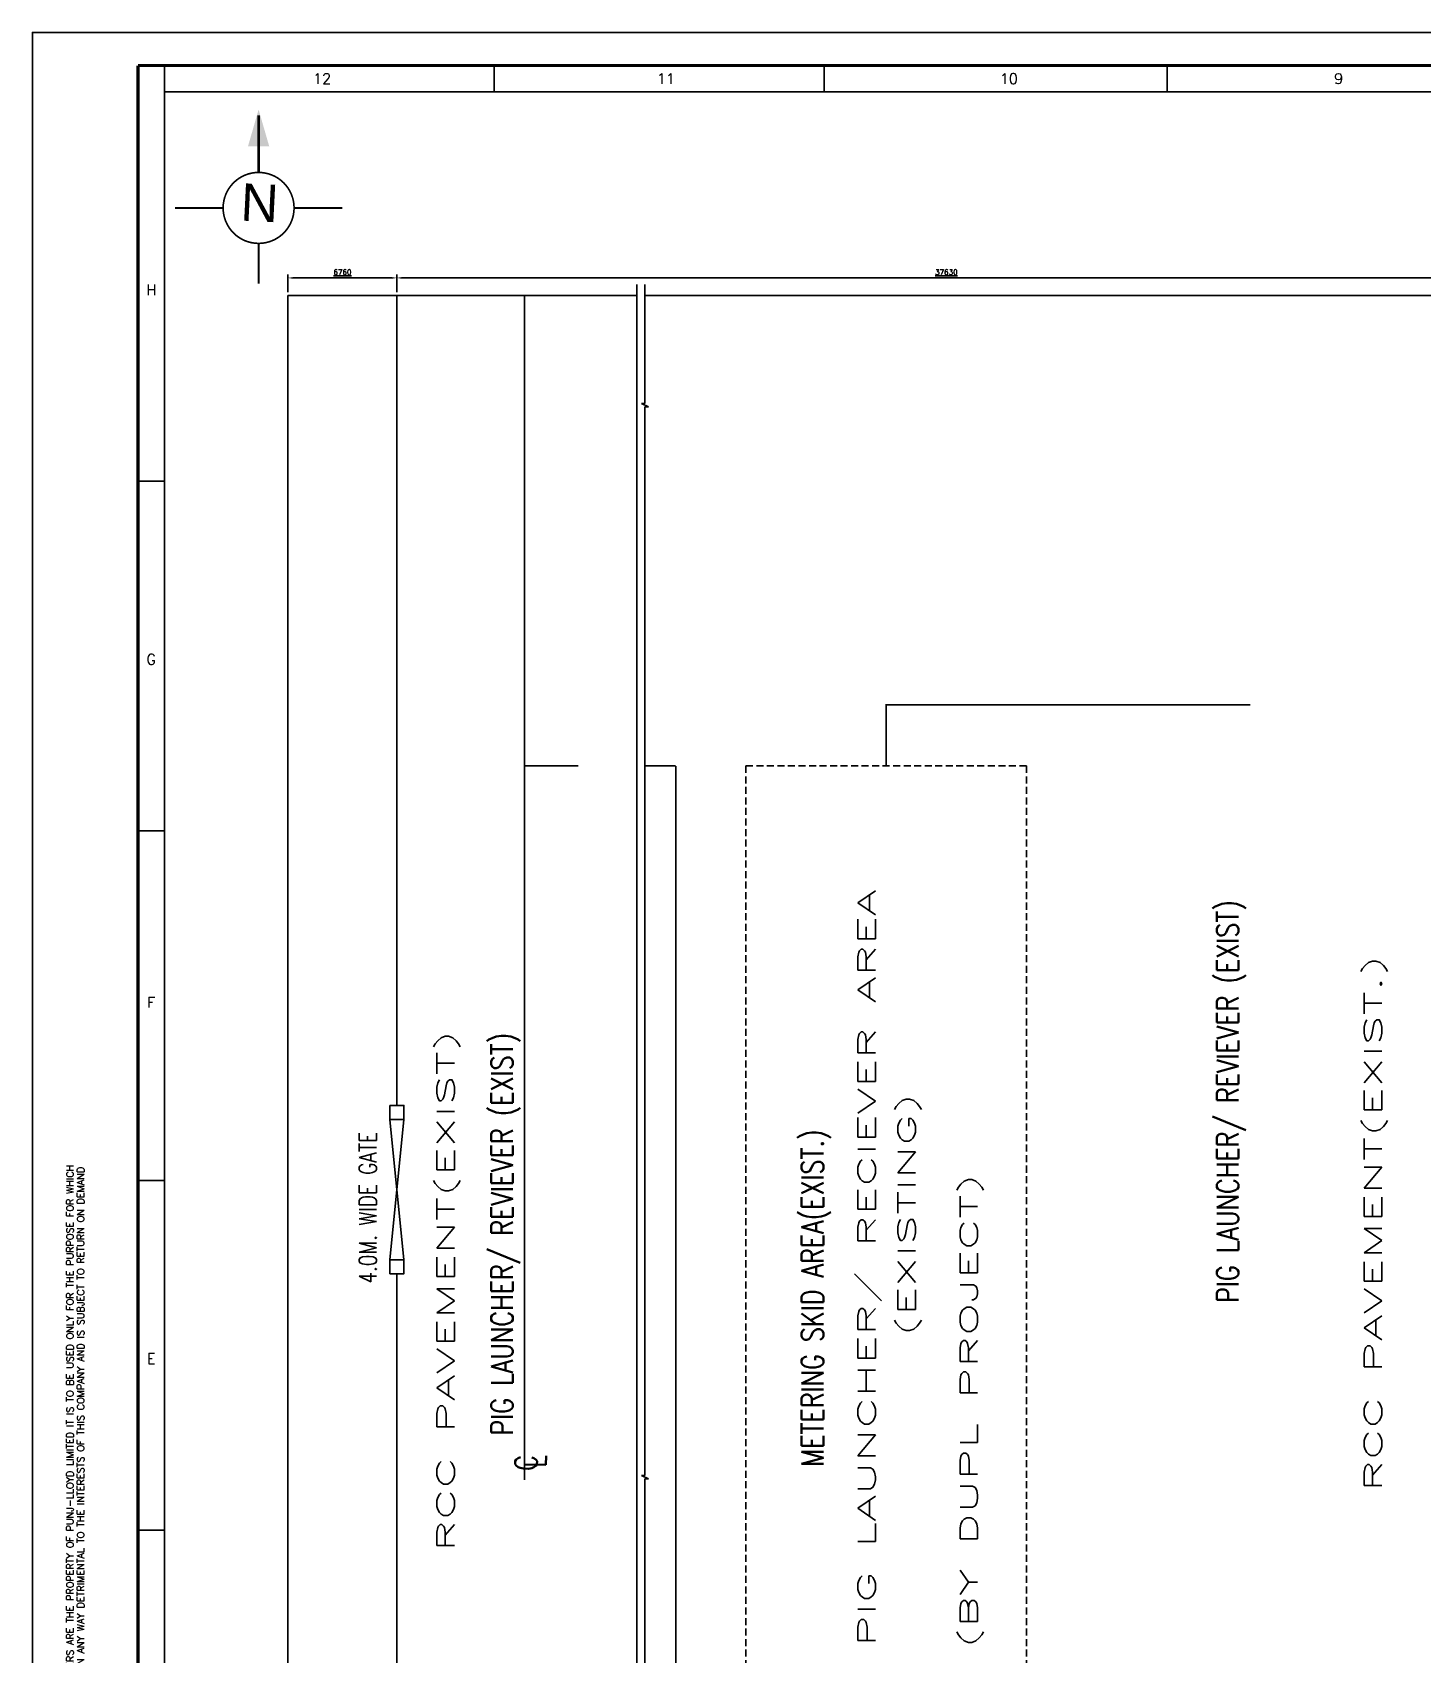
# Model space of a CAD drawing. Extents: x 278807 to 397707, y 326263 to 410363.
# Drawn here: x 278807 to 318450, y 364103 to 410363 of the extents above; entities that cross this region are included whole.
import ezdxf
from ezdxf.enums import TextEntityAlignment as Align

# ---------------------------------------------------------------- set-up
doc = ezdxf.new("R2010")
doc.units = 0
doc.header["$LTSCALE"] = 400
doc.header["$MEASUREMENT"] = 0
doc.linetypes.add('DASHED', pattern=[0.75, 0.5, -0.25])
doc.layers.get('0').update_dxf_attribs({"linetype": 'CONTINUOUS'})
doc.layers.get('DEFPOINTS').update_dxf_attribs({"linetype": 'CONTINUOUS'})
for name, color, linetype in [('DWG', 2, 'CONTINUOUS'), ('TEXT', 3, 'CONTINUOUS'), ('WORK', 7, 'CONTINUOUS')]:
    doc.layers.add(name, color=color, linetype=linetype)
doc.styles.add('ARIAL', font='ARIAL.TTF', dxfattribs={"height": 1})
doc.styles.add('ROMAND', font='romans.shx', dxfattribs={"width": 0.8, "height": 0.625})
doc.styles.add('ROMANS', font='romans.shx', dxfattribs={"width": 0.9})
doc.styles.get("Standard").update_dxf_attribs({"font": 'romans.shx'})
doc.linetypes.add('FENCELINE2', pattern='A,0.25,-0.1,[132,ltypeshp.shx,S=0.1,R=0,X=-0.1,Y=0],-0.1,1', length=1.45)
doc.dimstyles.new('VIPIN', dxfattribs={"dimscale": 75, "dimtxt": 2, "dimasz": 2, "dimexe": 1.25, "dimexo": 1.25, "dimgap": 1, "dimtad": 1, "dimdec": 0, "dimtxsty": 'Standard', "dimcen": 0, "dimclrd": 1, "dimclre": 1, "dimclrt": 3, "dimadec": 0, "dimazin": 0, "dimtfac": 1, "dimtdec": 0, "dimtmove": 0, "dimatfit": 3, "dimfxl": 0, "dimtolj": 1, "dimarcsym": 0})

# ---------------------------------------------------------------- blocks, each defined once
blk = doc.blocks.new('*D180')
at = {"layer": 'DEFPOINTS', "color": 0}
for p in [(289201, 403362), (286094, 402861), (289201, 402861)]:
    blk.add_point(p, dxfattribs=at)
at = {"layer": 'WORK', "color": 1, "lineweight": -2}
for p, q in [((286094, 402954), (286094, 403456)), ((289201, 402954), (289201, 403456)), ((286244, 403362), (289051, 403362))]:
    blk.add_line(p, q, dxfattribs=at)
at = {"layer": 'WORK', "color": 1}
for points in [[(286244, 403387), (286244, 403337), (286094, 403362)], [(289051, 403387), (289051, 403337), (289201, 403362)]]:
    blk.add_solid(points, dxfattribs=at)
at = {"layer": 'WORK', "color": 3, "insert": (287648, 403527), "char_height": 150, "attachment_point": 5}
blk.add_mtext('\\A1;\\L6760', dxfattribs=at)
blk = doc.blocks.new('*D181')
at = {"layer": 'DEFPOINTS', "color": 0}
for p in [(320536, 403362), (289201, 402861), (320536, 402861)]:
    blk.add_point(p, dxfattribs=at)
at = {"layer": 'WORK', "color": 1, "lineweight": -2}
for p, q in [((289201, 402954), (289201, 403456)), ((320536, 402954), (320536, 403456)), ((289351, 403362), (320386, 403362))]:
    blk.add_line(p, q, dxfattribs=at)
at = {"layer": 'WORK', "color": 1}
for points in [[(289351, 403387), (289351, 403337), (289201, 403362)], [(320386, 403387), (320386, 403337), (320536, 403362)]]:
    blk.add_solid(points, dxfattribs=at)
at = {"layer": 'WORK', "color": 3, "insert": (304869, 403527), "char_height": 150, "attachment_point": 5}
blk.add_mtext('\\A1;\\L37630', dxfattribs=at)

msp = doc.modelspace()

# ---------------------------------------------------------------- linework, layer by layer
at = {"color": 7}
for p, q in [((282569.184, 409419.558), (282569.184, 327918.143)), ((291975.829, 408667.026), (291975.829, 409419.558)), ((301382.475, 409419.558), (301382.475, 408667.026)), ((311165.386, 408667.026), (311165.386, 409419.558)), ((396953.994, 408667.026), (282569.184, 408667.026)), ((281816.652, 397564.947), (282569.184, 397564.947)), ((282569.184, 387593.903), (281816.652, 387593.903)), ((281816.652, 377622.859), (282569.184, 377622.859)), ((282569.184, 367651.814), (281816.652, 367651.814))]:
    msp.add_line(p, q, dxfattribs=at)
at = {"linetype": 'FENCELINE2', "ltscale": 2}
for p, q in [((286094.3, 402860.694), (296042.016, 402860.694)), ((286094.3, 402860.694), (286094.3, 347590.91)), ((289200.701, 379763.286), (289200.701, 402860.694)), ((296275.286, 402860.694), (378386.696, 402860.694)), ((289200.701, 349445.694), (289200.701, 374963.286))]:
    msp.add_line(p, q, dxfattribs=at)
at = {"color": 255, "linetype": 'DASHED'}
for p, q in [((299152.309, 363445.694), (299152.309, 389445.694)), ((299152.309, 389445.694), (307152.309, 389445.694)), ((307152.309, 363445.694), (307152.309, 389445.694))]:
    msp.add_line(p, q, dxfattribs=at)
at = {"color": 255}
for p, q in [((289000.701, 379363.286), (289400.701, 375363.286)), ((289400.701, 379363.286), (289000.701, 375363.286))]:
    msp.add_line(p, q, dxfattribs=at)
at = {"color": 7, "const_width": 90.304}
for points in [[(396953.994, 327015.105), (396953.994, 409419.558), (281816.652, 409419.558)], [(281816.652, 409419.558), (281816.652, 327015.105), (396953.994, 327015.105)]]:
    msp.add_lwpolyline(points, dxfattribs=at)
at = {"color": 255, "linetype": 'DASHED', "const_width": 50}
for points in [[(292841.461, 402860.694), (292841.461, 369079.058)], [(303152.309, 389445.694), (303152.309, 391190.694), (313536.309, 391190.694)]]:
    msp.add_lwpolyline(points, dxfattribs=at)
at = {"color": 255, "linetype": 'DASHED', "const_width": 50, "elevation": 1.166}
for points in [[(294377.131, 389445.694), (292841.461, 389445.694)], [(297152.309, 389445.694), (296275.286, 389445.694)], [(297152.309, 360713.364), (297152.309, 389445.694)]]:
    msp.add_lwpolyline(points, dxfattribs=at)
at = {"color": 255}
for points in [[(289000.701, 379763.286), (289000.701, 379363.286), (289400.701, 379363.286), (289400.701, 379763.286)], [(289000.701, 375363.286), (289000.701, 374963.286), (289400.701, 374963.286), (289400.701, 375363.286)]]:
    msp.add_lwpolyline(points, close=True, dxfattribs=at)
at = {"layer": 'DWG', "color": 0}
for points, const_width in [([(285256.165, 407994.589), (285256.165, 406370.191)], 75.428), ([(284244.219, 405358.245), (282869.08, 405358.245)], 60.343), ([(286268.111, 405358.245), (287643.251, 405358.245)], 60.343), ([(285256.165, 404346.299), (285256.165, 403195.59)], 60.343)]:
    msp.add_lwpolyline(points, dxfattribs=dict(at, const_width=const_width))
at = {"layer": 'DWG', "color": 0, "const_width": 47.067}
msp.add_lwpolyline([(284244.219, 405358.245, 1), (286268.111, 405358.245, 1)], format="xyb", close=True, dxfattribs=at)
at = {"layer": 'DWG', "color": 0}
msp.add_solid([(285256.165, 408163.88), (284952.765, 407112.8), (285559.566, 407112.8)], dxfattribs=at)
at = {"layer": 'WORK', "color": 1}
for p, q in [((296042.016, 403177.346), (296042.016, 348954.619)), ((296275.286, 403174.662), (296275.286, 399780.41)), ((296176.701, 399780.41), (296275.286, 399780.41)), ((296176.701, 399780.41), (296373.871, 399684.53)), ((296275.286, 399684.53), (296275.286, 369207.767)), ((296275.286, 399684.53), (296373.871, 399684.53)), ((296176.701, 369207.767), (296275.286, 369207.767)), ((296176.701, 369207.767), (296373.871, 369111.888)), ((296275.286, 369111.888), (296275.286, 348954.619)), ((296275.286, 369111.888), (296373.871, 369111.888))]:
    msp.add_line(p, q, dxfattribs=at)
at = {"layer": 'WORK'}
msp.add_lwpolyline([(278806.525, 326262.574), (397706.525, 326262.574), (397706.525, 410362.574), (278806.525, 410362.574)], close=True, dxfattribs=at)

# ---------------------------------------------------------------- texts
at = {"color": 255, "style": 'ROMAND'}
for s, height, rotation, width, p in [('PIG LAUNCHER/ RECIEVER AREA', 500, 90, 2, (302848.622, 364330.579)), ('RCC PAVEMENT(EXIST.)', 500, 90, 2, (317286.72, 368749.538)), ('RCC PAVEMENT(EXIST)', 500, 90, 2, (290840.69, 367037.245)), ('(EXISTING)', 500, 90, 2, (303989.129, 373171.977)), ('4.0M. WIDE GATE', 500, 90, 0.77, (288622.747, 374683.863)), ('(BY DUPL PROJECT)', 500, 90, 2, (305761.371, 364277.639)), ('C', 625, 89.162184, 0.8, (293192.535, 369335.392)), ('L', 625, 89.162184, 0.8, (293448.752, 369426.827))]:
    msp.add_text(s, height=height, rotation=rotation, dxfattribs=dict(at, width=width)).set_placement(p)
at = {"linetype": 'ByBlock', "ltscale": 3, "style": 'ROMAND', "width": 0.8}
for s, p in [('PIG LAUNCHER/ REVIEVER (EXIST)', (313203.941, 374131.961)), ('PIG LAUNCHER/ REVIEVER (EXIST)', (292509.093, 370348.76)), ('METERING SKID AREA(EXIST.)', (301363.345, 369457.848))]:
    msp.add_text(s, height=625, rotation=90, dxfattribs=at).set_placement(p)
at = {"layer": 'TEXT'}
for s, height, p in [('12', 301.0127, (287065.168, 409043.292)), ('11', 301.0127, (296867.285, 409043.292)), ('10', 301.0127, (306650.196, 409043.292)), ('9', 301.013, (316056.842, 409043.292)), ('H', 301.013, (282192.918, 403020.802)), ('G', 301.013, (282192.918, 392485.359)), ('F', 301.013, (282192.918, 382702.447)), ('E', 301.013, (282192.918, 372543.27))]:
    msp.add_text(s, height=height, dxfattribs=at).set_placement(p, align=Align.MIDDLE)
for s, height, rotation, style, p in [('N', 1066.667, 357.1675061, 'ARIAL', (284722.812, 404998.78)), ('THIS DRAWING AND THE DESIGN IT COVERS ARE THE PROPERTY OF PUNJ-LLOYD LIMITED IT IS TO BE USED ONLY FOR THE PURPOSE FOR WHICH', 200, 90, 'ROMANS', (279978.007, 358488.819)), ('IT WAS LENT AND MUST NOT BE USED IN ANY WAY DETRIMENTAL TO THE INTERESTS OF THIS COMPANY AND IS SUBJECT TO RETURN ON DEMAND', 200, 90, 'ROMANS', (280284.755, 358488.819))]:
    msp.add_text(s, height=height, rotation=rotation, dxfattribs=dict(at, style=style)).set_placement(p)

# ---------------------------------------------------------------- dimensions: what is measured, and where the dimension line sits
at = {"layer": 'WORK'}
for base, p1, p2, text, picture, middle in [((289200.701, 403362.061), (286094.3, 402860.694), (289200.701, 402860.694), '%%U6760', '*D180', (287647.501, 403527.061)), ((320536.309, 403362.061), (289200.701, 402860.694), (320536.309, 402860.694), '%%U37630', '*D181', (304868.505, 403527.061))]:
    dim = msp.add_linear_dim(base=base, p1=p1, p2=p2, text=text, dimstyle='VIPIN', dxfattribs=at)
    dim.commit()
    dim.dimension.update_dxf_attribs({"geometry": picture, "text_midpoint": middle})

doc.saveas('drawing.dxf')
